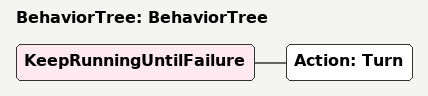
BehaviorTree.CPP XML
<?xml version="1.0"?>
<root main_tree_to_execute="BehaviorTree">

    <BehaviorTree ID="BehaviorTree">
        <KeepRunningUntilFailure>
            <Action ID="Turn"/>
        </KeepRunningUntilFailure>
    </BehaviorTree>

</root>
